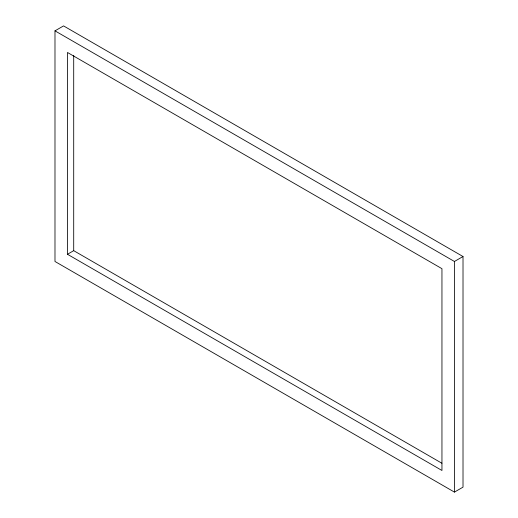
<?xml version="1.0" encoding="UTF-8"?>
<svg xmlns="http://www.w3.org/2000/svg" width="518" height="518" viewBox="0 0 518 518"><rect width="100%" height="100%" fill="white"/><g stroke="black" fill="none" stroke-linecap="round" stroke-linejoin="round"><path stroke-width="0.78" d="M54.986 30.853L63.565 25.9L463.014 256.52L463.014 487.147L454.435 492.1L54.986 261.48L54.986 30.853L454.435 261.473L463.014 256.52M67.469 254.273L441.951 470.48L441.951 268.68L67.469 52.473L67.469 254.273L73.705 250.667L441.893 463.241M454.435 261.473L454.435 492.1M73.705 55.329L73.705 250.667"/></g></svg>
